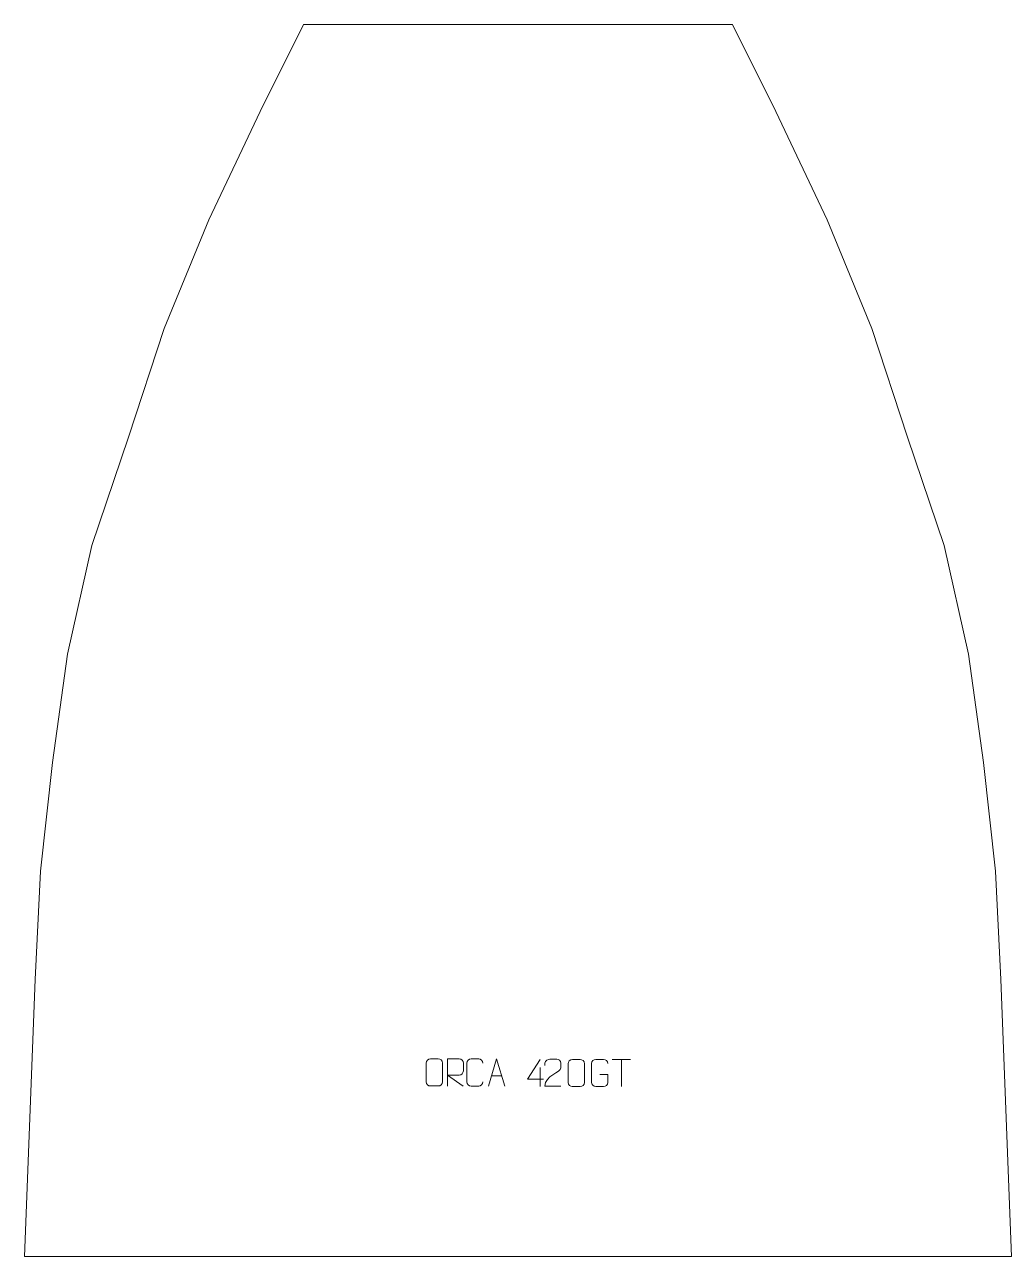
# Model space of a CAD drawing. Header units: millimetres. Extents: x -464 to 445, y 697 to 1832.
import ezdxf

# ---------------------------------------------------------------- set-up
doc = ezdxf.new("R2010")
doc.units = ezdxf.units.MM
doc.header["$MEASUREMENT"] = 0
doc.layers.add('layer 1', color=7, linetype='Continuous')

msp = doc.modelspace()

# ---------------------------------------------------------------- linework, layer by layer
at = {"layer": 'layer 1', "color": 242, "lineweight": 9}
msp.add_open_spline([(188.353, 1832.1859), (188.353, 1832.1859), (228.3523, 1752.1866), (228.3523, 1752.1866), (228.3523, 1752.1866), (228.3523, 1752.1866), (275.8526, 1652.1859), (275.8526, 1652.1859), (275.8526, 1652.1859), (275.8526, 1652.1859), (316.8535, 1552.187), (316.8535, 1552.187), (316.8535, 1552.187), (316.8535, 1552.187), (349.8528, 1452.1867), (349.8528, 1452.1867), (349.8528, 1452.1867), (349.8528, 1452.1867), (383.3524, 1352.186), (383.3524, 1352.186), (383.3524, 1352.186), (383.3524, 1352.186), (405.8531, 1252.1871), (405.8531, 1252.1871), (405.8531, 1252.1871), (405.8531, 1252.1871), (419.8519, 1152.1882), (419.8519, 1152.1882), (419.8519, 1152.1882), (419.8519, 1152.1882), (430.8526, 1052.1875), (430.8526, 1052.1875), (430.8526, 1052.1875), (430.8526, 1052.1875), (435.8529, 952.1867), (435.8529, 952.1867), (435.8529, 952.1867), (435.8529, 952.1867), (445.4151, 697.1878), (445.4151, 697.1878), (445.4151, 697.1878), (445.4151, 697.1878), (-463.7101, 697.1878), (-463.7101, 697.1878), (-463.7101, 697.1878), (-463.7101, 697.1878), (-454.1479, 952.1867), (-454.1479, 952.1867), (-454.1479, 952.1867), (-454.1479, 952.1867), (-449.1481, 1052.1875), (-449.1481, 1052.1875), (-449.1481, 1052.1875), (-449.1481, 1052.1875), (-438.1469, 1152.1882), (-438.1469, 1152.1882), (-438.1469, 1152.1882), (-438.1469, 1152.1882), (-424.1467, 1252.1871), (-424.1467, 1252.1871), (-424.1467, 1252.1871), (-424.1467, 1252.1871), (-401.6474, 1352.186), (-401.6474, 1352.186), (-401.6474, 1352.186), (-401.6474, 1352.186), (-368.1478, 1452.1867), (-368.1478, 1452.1867), (-368.1478, 1452.1867), (-368.1478, 1452.1867), (-335.1466, 1552.187), (-335.1466, 1552.187), (-335.1466, 1552.187), (-335.1466, 1552.187), (-294.1462, 1652.1859), (-294.1462, 1652.1859), (-294.1462, 1652.1859), (-294.1462, 1652.1859), (-246.6473, 1752.1866), (-246.6473, 1752.1866), (-246.6473, 1752.1866), (-246.6473, 1752.1866), (-206.648, 1832.1859), (-206.648, 1832.1859), (-206.648, 1832.1859), (-206.648, 1832.1859), (188.353, 1832.1859), (188.353, 1832.1859)], degree=3, knots=[0, 0, 0, 0, 0.043478261, 0.043478261, 0.043478261, 0.043478261, 0.086956522, 0.086956522, 0.086956522, 0.086956522, 0.130434783, 0.130434783, 0.130434783, 0.130434783, 0.173913043, 0.173913043, 0.173913043, 0.173913043, 0.217391304, 0.217391304, 0.217391304, 0.217391304, 0.260869565, 0.260869565, 0.260869565, 0.260869565, 0.304347826, 0.304347826, 0.304347826, 0.304347826, 0.347826087, 0.347826087, 0.347826087, 0.347826087, 0.391304348, 0.391304348, 0.391304348, 0.391304348, 0.434782609, 0.434782609, 0.434782609, 0.434782609, 0.47826087, 0.47826087, 0.47826087, 0.47826087, 0.52173913, 0.52173913, 0.52173913, 0.52173913, 0.565217391, 0.565217391, 0.565217391, 0.565217391, 0.608695652, 0.608695652, 0.608695652, 0.608695652, 0.652173913, 0.652173913, 0.652173913, 0.652173913, 0.695652174, 0.695652174, 0.695652174, 0.695652174, 0.739130435, 0.739130435, 0.739130435, 0.739130435, 0.782608696, 0.782608696, 0.782608696, 0.782608696, 0.826086957, 0.826086957, 0.826086957, 0.826086957, 0.869565217, 0.869565217, 0.869565217, 0.869565217, 0.913043478, 0.913043478, 0.913043478, 0.913043478, 1, 1, 1, 1], dxfattribs=at)
at = {"layer": 'layer 1', "color": 250, "lineweight": 9}
for points, knots in [([(-89.8511, 879.1849), (-87.4844, 879.1849), (-85.1173, 879.1849), (-82.7502, 879.1849), (-82.7502, 879.1849), (-80.7692, 879.2205), (-78.7427, 877.7258), (-78.7156, 875.2831), (-78.7156, 875.2831), (-78.716, 869.5243), (-78.716, 863.765), (-78.7156, 858.0054), (-78.7156, 858.0054), (-78.8578, 855.6772), (-80.5646, 854.1946), (-82.7502, 854.1837), (-82.7502, 854.1837), (-85.1232, 854.1841), (-87.4962, 854.1841), (-89.8688, 854.1837), (-89.8688, 854.1837), (-91.8277, 854.0781), (-93.8346, 855.9665), (-93.8232, 857.988), (-93.8232, 857.988), (-93.8229, 863.7701), (-93.8229, 869.5517), (-93.8232, 875.333), (-93.8232, 875.333), (-93.8189, 877.4756), (-92.0414, 879.1984), (-89.8511, 879.1849)], [0, 0, 0, 0, 0.111111111, 0.111111111, 0.111111111, 0.111111111, 0.222222222, 0.222222222, 0.222222222, 0.222222222, 0.333333333, 0.333333333, 0.333333333, 0.333333333, 0.444444444, 0.444444444, 0.444444444, 0.444444444, 0.555555556, 0.555555556, 0.555555556, 0.555555556, 0.666666667, 0.666666667, 0.666666667, 0.666666667, 0.777777778, 0.777777778, 0.777777778, 0.777777778, 1, 1, 1, 1]), ([(-74.1699, 854.1619), (-74.1699, 854.1619), (-74.1699, 879.1154), (-74.1699, 879.1154), (-74.1699, 879.1154), (-70.5751, 879.1154), (-66.9796, 879.1154), (-63.3844, 879.1154), (-63.3844, 879.1154), (-61.0591, 879.0777), (-59.5018, 877.5877), (-59.5059, 875.2213), (-59.5059, 875.2213), (-59.5063, 873.1858), (-59.5063, 870.1264), (-59.5059, 868.0904), (-59.5059, 868.0904), (-59.5124, 866.2149), (-61.3247, 864.2731), (-63.3342, 864.254), (-63.3342, 864.254), (-63.3342, 864.254), (-74.1699, 864.254), (-74.1699, 864.254), (-74.1699, 864.254), (-74.1699, 864.254), (-59.5152, 854.1619), (-59.5152, 854.1619)], [0, 0, 0, 0, 0.125, 0.125, 0.125, 0.125, 0.25, 0.25, 0.25, 0.25, 0.375, 0.375, 0.375, 0.375, 0.5, 0.5, 0.5, 0.5, 0.625, 0.625, 0.625, 0.625, 0.75, 0.75, 0.75, 0.75, 1, 1, 1, 1]), ([(-41.4148, 857.9796), (-41.5546, 855.6562), (-43.2318, 854.1766), (-45.3795, 854.1658), (-45.3795, 854.1658), (-47.7114, 854.1662), (-50.0433, 854.1662), (-52.3748, 854.1658), (-52.3748, 854.1658), (-54.2998, 854.0604), (-56.2719, 855.9449), (-56.2607, 857.9622), (-56.2607, 857.9622), (-56.2603, 863.7323), (-56.2603, 869.502), (-56.2607, 875.2713), (-56.2607, 875.2713), (-56.2565, 877.4094), (-54.5098, 879.1286), (-52.3574, 879.1151), (-52.3574, 879.1151), (-50.0317, 879.1151), (-47.7056, 879.1151), (-45.3795, 879.1151), (-45.3795, 879.1151), (-43.4329, 879.1506), (-41.4415, 877.6591), (-41.4148, 875.2215)], [0, 0, 0, 0, 0.125, 0.125, 0.125, 0.125, 0.25, 0.25, 0.25, 0.25, 0.375, 0.375, 0.375, 0.375, 0.5, 0.5, 0.5, 0.5, 0.625, 0.625, 0.625, 0.625, 0.75, 0.75, 0.75, 0.75, 1, 1, 1, 1]), ([(-36.3083, 854.1619), (-36.3083, 854.1619), (-28.9373, 879.1154), (-28.9373, 879.1154), (-28.9373, 879.1154), (-28.9373, 879.1154), (-21.3674, 854.1619), (-21.3674, 854.1619)], [0, 0, 0, 0, 0.333333333, 0.333333333, 0.333333333, 0.333333333, 1, 1, 1, 1]), ([(14.3618, 860.5027), (14.3618, 860.5027), (-0.4599, 860.5027), (-0.4599, 860.5027), (-0.4599, 860.5027), (-0.4599, 860.5027), (11.4177, 878.5732), (11.4177, 878.5732)], [0, 0, 0, 0, 0.333333333, 0.333333333, 0.333333333, 0.333333333, 1, 1, 1, 1]), ([(30.3636, 854.0651), (25.4492, 854.0654), (20.5348, 854.0654), (15.6207, 854.0651), (15.6207, 854.0651), (15.6207, 863.9974), (30.2717, 866.6386), (30.3636, 870.9489), (30.3636, 870.9489), (30.3633, 872.373), (30.3633, 873.7967), (30.3636, 875.22), (30.3636, 875.22), (30.3467, 877.2971), (28.2239, 879.0219), (26.5529, 879.0392), (26.5529, 879.0392), (24.4797, 879.0388), (22.4068, 879.0388), (20.3344, 879.0392), (20.3344, 879.0392), (18.5123, 879.0557), (15.6876, 877.2636), (15.6207, 875.17), (15.6207, 875.17), (15.6207, 875.17), (15.6207, 873.1152), (15.6207, 873.1152)], [0, 0, 0, 0, 0.125, 0.125, 0.125, 0.125, 0.25, 0.25, 0.25, 0.25, 0.375, 0.375, 0.375, 0.375, 0.5, 0.5, 0.5, 0.5, 0.625, 0.625, 0.625, 0.625, 0.75, 0.75, 0.75, 0.75, 1, 1, 1, 1]), ([(40.9229, 878.6105), (43.2896, 878.6105), (45.6567, 878.6105), (48.0238, 878.6105), (48.0238, 878.6105), (50.0048, 878.6461), (52.0313, 877.1514), (52.0584, 874.7087), (52.0584, 874.7087), (52.058, 868.9499), (52.058, 863.1906), (52.0584, 857.431), (52.0584, 857.431), (51.9162, 855.1028), (50.2094, 853.6202), (48.0238, 853.6093), (48.0238, 853.6093), (45.6508, 853.6097), (43.2778, 853.6097), (40.9052, 853.6093), (40.9052, 853.6093), (38.9463, 853.5037), (36.9394, 855.3921), (36.9508, 857.4136), (36.9508, 857.4136), (36.9511, 863.1957), (36.9511, 868.9773), (36.9508, 874.7586), (36.9508, 874.7586), (36.9551, 876.9012), (38.7326, 878.624), (40.9229, 878.6105)], [0, 0, 0, 0, 0.111111111, 0.111111111, 0.111111111, 0.111111111, 0.222222222, 0.222222222, 0.222222222, 0.222222222, 0.333333333, 0.333333333, 0.333333333, 0.333333333, 0.444444444, 0.444444444, 0.444444444, 0.444444444, 0.555555556, 0.555555556, 0.555555556, 0.555555556, 0.666666667, 0.666666667, 0.666666667, 0.666666667, 0.777777778, 0.777777778, 0.777777778, 0.777777778, 1, 1, 1, 1]), ([(66.3767, 864.697), (66.3767, 864.697), (73.5448, 864.697), (73.5448, 864.697), (73.5448, 864.697), (73.5448, 864.697), (73.5448, 857.5289), (73.5448, 857.5289), (73.5448, 857.5289), (73.4051, 855.2055), (71.7279, 853.7259), (69.5801, 853.7151), (69.5801, 853.7151), (67.2483, 853.7155), (64.9163, 853.7155), (62.5848, 853.7151), (62.5848, 853.7151), (60.6599, 853.6097), (58.6877, 855.4942), (58.6989, 857.5115), (58.6989, 857.5115), (58.6993, 863.2816), (58.6993, 869.0513), (58.6989, 874.8206), (58.6989, 874.8206), (58.7031, 876.9587), (60.4499, 878.6779), (62.6022, 878.6645), (62.6022, 878.6645), (64.9279, 878.6645), (67.254, 878.6645), (69.5801, 878.6645), (69.5801, 878.6645), (71.5268, 878.6999), (73.5182, 877.2084), (73.5448, 874.7707)], [0, 0, 0, 0, 0.1, 0.1, 0.1, 0.1, 0.2, 0.2, 0.2, 0.2, 0.3, 0.3, 0.3, 0.3, 0.4, 0.4, 0.4, 0.4, 0.5, 0.5, 0.5, 0.5, 0.6, 0.6, 0.6, 0.6, 0.7, 0.7, 0.7, 0.7, 0.8, 0.8, 0.8, 0.8, 1, 1, 1, 1])]:
    msp.add_open_spline(points, degree=3, knots=knots, dxfattribs=at)
for points in [[(77.6282, 878.6413), (77.6282, 878.6413), (94.6154, 878.6413), (94.6154, 878.6413)], [(86.122, 853.7113), (86.122, 853.7113), (86.122, 878.6648), (86.122, 878.6648)], [(-33.5857, 863.4113), (-33.5857, 863.4113), (-24.09, 863.4113), (-24.09, 863.4113)], [(11.4177, 871.2638), (11.4177, 871.2638), (11.4177, 853.5991), (11.4177, 853.5991)]]:
    msp.add_open_spline(points, degree=3, dxfattribs=at)

doc.saveas('drawing.dxf')
